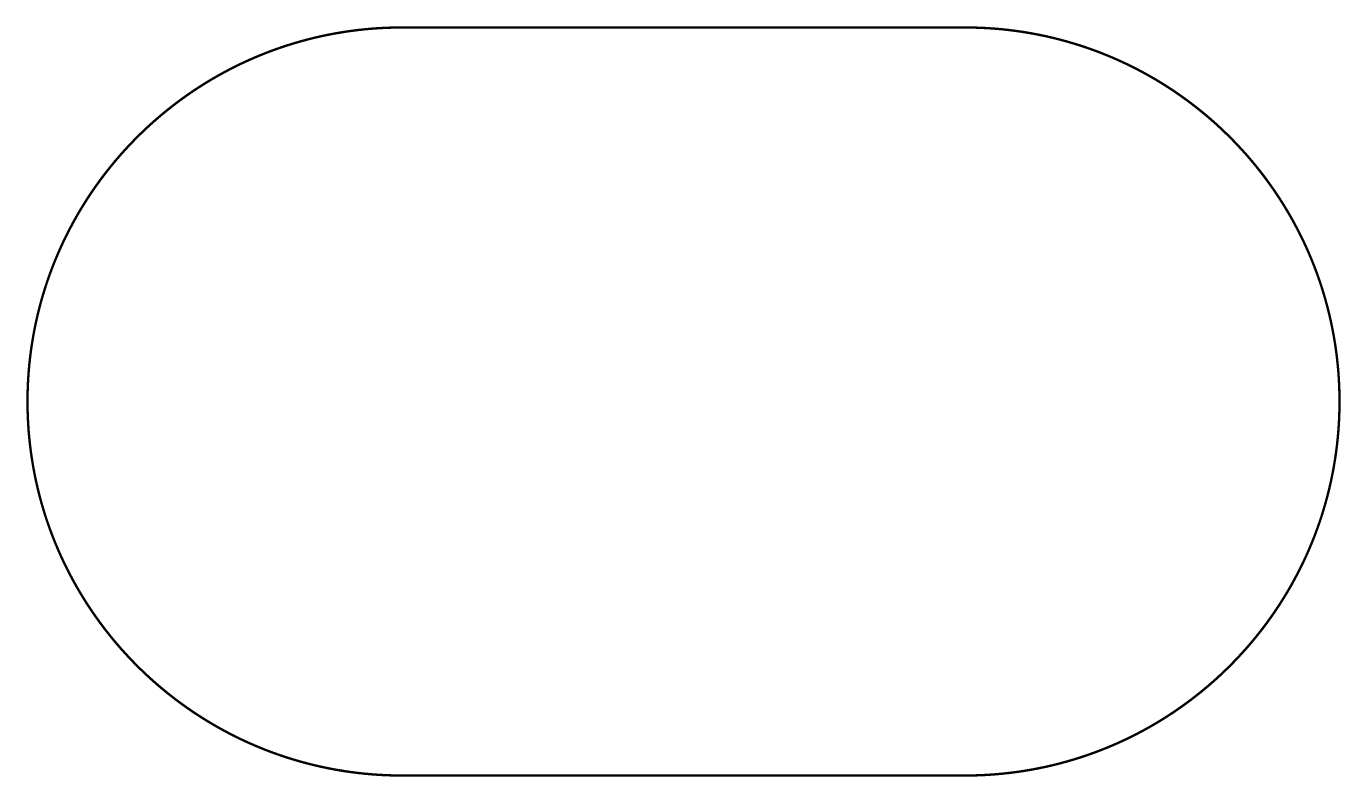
# Model space of a CAD drawing. Extents: x 0.05 to 5.58, y 0.05 to 3.2.
import ezdxf

# ---------------------------------------------------------------- set-up
doc = ezdxf.new("R2010")
doc.units = 0
doc.header["$LTSCALE"] = 0.166667
doc.layers.add('FOREGROUND', color=7, linetype='CONTINUOUS')

msp = doc.modelspace()

# ---------------------------------------------------------------- linework, layer by layer
at = {"layer": 'FOREGROUND', "linetype": 'CONTINUOUS', "const_width": 0.01}
msp.add_lwpolyline([(3.995, 0.05), (4.026367, 0.05033), (4.057585, 0.051268), (4.088647, 0.052806), (4.119549, 0.054941), (4.150283, 0.057665), (4.180846, 0.060974), (4.21123, 0.064862), (4.241431, 0.069322), (4.271442, 0.074351), (4.301259, 0.07994), (4.330875, 0.086087), (4.360285, 0.092783), (4.389483, 0.100025), (4.418464, 0.107805), (4.447221, 0.11612), (4.47575, 0.124962), (4.504044, 0.134326), (4.532099, 0.144207), (4.559907, 0.154599), (4.587464, 0.165497), (4.614764, 0.176894), (4.641801, 0.188785), (4.66857, 0.201165), (4.695065, 0.214027), (4.721281, 0.227366), (4.747211, 0.241177), (4.77285, 0.255454), (4.798193, 0.270191), (4.823233, 0.285382), (4.847966, 0.301023), (4.872385, 0.317106), (4.896484, 0.333627), (4.920259, 0.35058), (4.943704, 0.36796), (4.966812, 0.38576), (4.989579, 0.403975), (5.011998, 0.422599), (5.034064, 0.441627), (5.055771, 0.461053), (5.077114, 0.480871), (5.098087, 0.501077), (5.118684, 0.521663), (5.1389, 0.542625), (5.158729, 0.563957), (5.178166, 0.585653), (5.197204, 0.607707), (5.215838, 0.630114), (5.234063, 0.652869), (5.251872, 0.675965), (5.269261, 0.699397), (5.286223, 0.723159), (5.302752, 0.747246), (5.318845, 0.771652), (5.334493, 0.796372), (5.349693, 0.821399), (5.364437, 0.846728), (5.378722, 0.872354), (5.39254, 0.89827), (5.405886, 0.924472), (5.418755, 0.950953), (5.431141, 0.977708), (5.443039, 1.004731), (5.454442, 1.032016), (5.465345, 1.059559), (5.475743, 1.087352), (5.485629, 1.115392), (5.494999, 1.143671), (5.503845, 1.172185), (5.512164, 1.200927), (5.519949, 1.229892), (5.527194, 1.259075), (5.533894, 1.288469), (5.540044, 1.31807), (5.545637, 1.347871), (5.550667, 1.377866), (5.55513, 1.408051), (5.55902, 1.438419), (5.562331, 1.468966), (5.565056, 1.499684), (5.567192, 1.530569), (5.568732, 1.561615), (5.569669, 1.592816), (5.57, 1.624167), (5.57, 1.624167), (5.569669, 1.655521), (5.568731, 1.686727), (5.567191, 1.717776), (5.565055, 1.748665), (5.562329, 1.779388), (5.559017, 1.809937), (5.555127, 1.84031), (5.550663, 1.870498), (5.545631, 1.900497), (5.540036, 1.930302), (5.533886, 1.959906), (5.527184, 1.989303), (5.519937, 2.018489), (5.51215, 2.047458), (5.50383, 2.076203), (5.494981, 2.10472), (5.485609, 2.133002), (5.47572, 2.161044), (5.46532, 2.188841), (5.454415, 2.216386), (5.443009, 2.243674), (5.431109, 2.2707), (5.41872, 2.297457), (5.405848, 2.32394), (5.392498, 2.350144), (5.378677, 2.376063), (5.364389, 2.40169), (5.349641, 2.427022), (5.334438, 2.452051), (5.318786, 2.476772), (5.302691, 2.501179), (5.286157, 2.525268), (5.269192, 2.549032), (5.251799, 2.572465), (5.233986, 2.595563), (5.215758, 2.618318), (5.19712, 2.640726), (5.178077, 2.662782), (5.158637, 2.684478), (5.138804, 2.705811), (5.118584, 2.726773), (5.097982, 2.74736), (5.077005, 2.767566), (5.055658, 2.787384), (5.033946, 2.80681), (5.011875, 2.825838), (4.989452, 2.844463), (4.966681, 2.862677), (4.943568, 2.880477), (4.920119, 2.897855), (4.896339, 2.914808), (4.872235, 2.931328), (4.847811, 2.947411), (4.823074, 2.96305), (4.798029, 2.97824), (4.772682, 2.992975), (4.747038, 3.007251), (4.721103, 3.02106), (4.694883, 3.034397), (4.668383, 3.047258), (4.641609, 3.059635), (4.614567, 3.071524), (4.587263, 3.082919), (4.559701, 3.093814), (4.531888, 3.104203), (4.503829, 3.114081), (4.47553, 3.123443), (4.446996, 3.132282), (4.418234, 3.140593), (4.389249, 3.14837), (4.360046, 3.155607), (4.330632, 3.1623), (4.301011, 3.168442), (4.27119, 3.174028), (4.241174, 3.179052), (4.210968, 3.183508), (4.180579, 3.187391), (4.150013, 3.190695), (4.119274, 3.193414), (4.088368, 3.195543), (4.057302, 3.197077), (4.02608, 3.198009), (3.994708, 3.198333), (1.624708, 3.198333), (1.593345, 3.197997), (1.562132, 3.197054), (1.531074, 3.19551), (1.500177, 3.193371), (1.469446, 3.190641), (1.438888, 3.187327), (1.408509, 3.183435), (1.378312, 3.17897), (1.348305, 3.173937), (1.318493, 3.168343), (1.288881, 3.162193), (1.259476, 3.155493), (1.230283, 3.148248), (1.201307, 3.140463), (1.172554, 3.132146), (1.14403, 3.1233), (1.11574, 3.113933), (1.087691, 3.104049), (1.059887, 3.093654), (1.032335, 3.082754), (1.005039, 3.071355), (0.978007, 3.059461), (0.951242, 3.04708), (0.924752, 3.034215), (0.898542, 3.020874), (0.872616, 3.007061), (0.846982, 2.992783), (0.821644, 2.978045), (0.796608, 2.962852), (0.77188, 2.947211), (0.747466, 2.931126), (0.723371, 2.914604), (0.6996, 2.897651), (0.67616, 2.880271), (0.653057, 2.86247), (0.630295, 2.844255), (0.60788, 2.82563), (0.585818, 2.806602), (0.564115, 2.787176), (0.542777, 2.767358), (0.521808, 2.747153), (0.501215, 2.726567), (0.481003, 2.705606), (0.461178, 2.684275), (0.441746, 2.66258), (0.422712, 2.640526), (0.404082, 2.61812), (0.385861, 2.595366), (0.368055, 2.572272), (0.350671, 2.548841), (0.333712, 2.52508), (0.317186, 2.500994), (0.301098, 2.47659), (0.285452, 2.451872), (0.270256, 2.426847), (0.255515, 2.40152), (0.241234, 2.375896), (0.227419, 2.349982), (0.214075, 2.323783), (0.201209, 2.297304), (0.188826, 2.270552), (0.176931, 2.243531), (0.165531, 2.216248), (0.15463, 2.188709), (0.144235, 2.160918), (0.134351, 2.132881), (0.124984, 2.104605), (0.116139, 2.076094), (0.107822, 2.047355), (0.100039, 2.018393), (0.092796, 1.989214), (0.086097, 1.959823), (0.079949, 1.930226), (0.074358, 1.900428), (0.069328, 1.870436), (0.064866, 1.840255), (0.060977, 1.80989), (0.057668, 1.779348), (0.054942, 1.748633), (0.052807, 1.717752), (0.051268, 1.68671), (0.050331, 1.655513), (0.05, 1.624167), (0.05, 1.624167), (0.050331, 1.592816), (0.051268, 1.561615), (0.052808, 1.530569), (0.054943, 1.499684), (0.057669, 1.468966), (0.06098, 1.438419), (0.06487, 1.408051), (0.069333, 1.377866), (0.074363, 1.347871), (0.079956, 1.31807), (0.086106, 1.288469), (0.092806, 1.259075), (0.100051, 1.229892), (0.107836, 1.200927), (0.116154, 1.172184), (0.125001, 1.143671), (0.134371, 1.115392), (0.144257, 1.087352), (0.154655, 1.059558), (0.165558, 1.032016), (0.176961, 1.00473), (0.188858, 0.977707), (0.201245, 0.950953), (0.214114, 0.924472), (0.22746, 0.89827), (0.241278, 0.872354), (0.255563, 0.846728), (0.270307, 0.821399), (0.285507, 0.796372), (0.301155, 0.771652), (0.317247, 0.747246), (0.333777, 0.723159), (0.350739, 0.699397), (0.368128, 0.675965), (0.385937, 0.652869), (0.404162, 0.630114), (0.422796, 0.607707), (0.441834, 0.585652), (0.46127, 0.563956), (0.481099, 0.542625), (0.501315, 0.521663), (0.521913, 0.501077), (0.542886, 0.480871), (0.564229, 0.461053), (0.585936, 0.441627), (0.608002, 0.422599), (0.630421, 0.403974), (0.653188, 0.385759), (0.676296, 0.367959), (0.699741, 0.35058), (0.723516, 0.333627), (0.747615, 0.317106), (0.772034, 0.301022), (0.796767, 0.285382), (0.821807, 0.270191), (0.84715, 0.255454), (0.872789, 0.241177), (0.898719, 0.227366), (0.924934, 0.214027), (0.951429, 0.201164), (0.978199, 0.188785), (1.005236, 0.176894), (1.032536, 0.165497), (1.060093, 0.154599), (1.087901, 0.144207), (1.115956, 0.134326), (1.14425, 0.124962), (1.172779, 0.116119), (1.201536, 0.107805), (1.230517, 0.100024), (1.259715, 0.092783), (1.289125, 0.086086), (1.318741, 0.07994), (1.348558, 0.07435), (1.378569, 0.069322), (1.40877, 0.064862), (1.439154, 0.060974), (1.469717, 0.057665), (1.500451, 0.054941), (1.531353, 0.052806), (1.562415, 0.051268), (1.593633, 0.05033), (1.625, 0.05)], close=True, dxfattribs=at)

doc.saveas('drawing.dxf')
